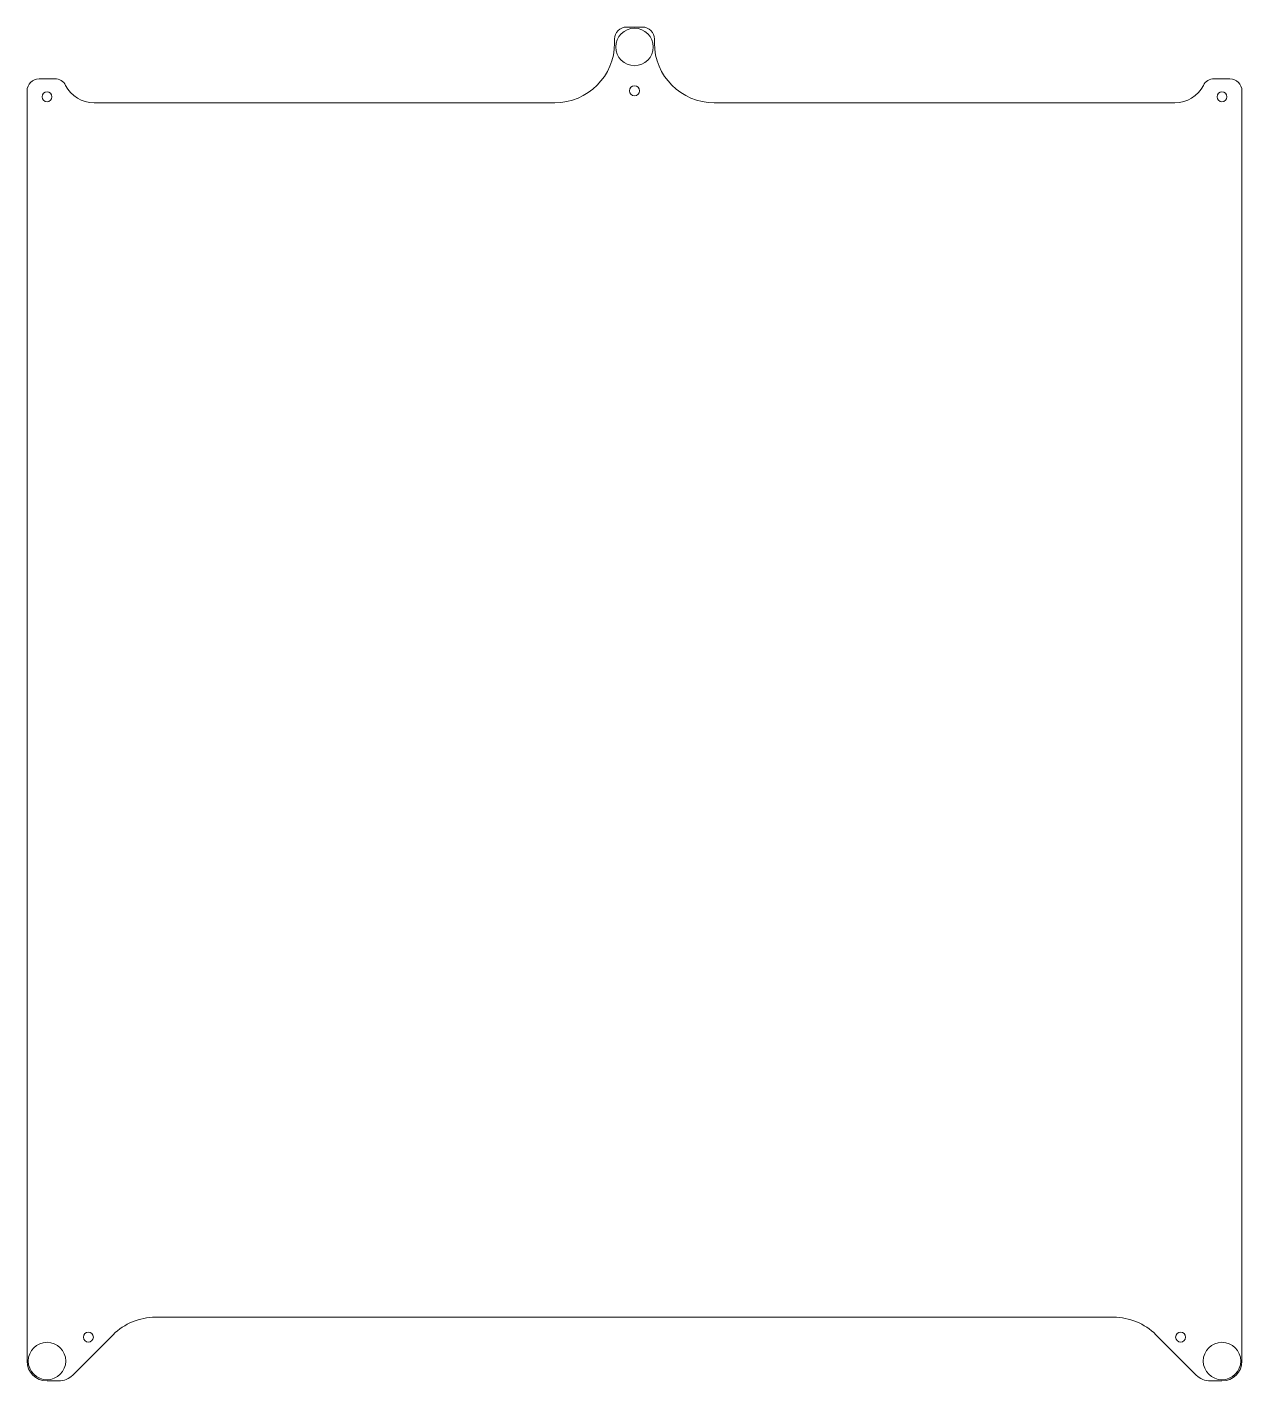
# Model space of a CAD drawing. Header units: millimetres. Extents: x -153 to 153, y -169 to 172.
import ezdxf

# ---------------------------------------------------------------- set-up
doc = ezdxf.new("R2010")
doc.units = ezdxf.units.MM

msp = doc.modelspace()

# ---------------------------------------------------------------- linework, layer by layer
at = {"color": 7, "linetype": 'Continuous', "lineweight": 15}
for p, q in [((-2, 171.5), (2, 171.5)), ((-5, 168.5), (-5, 167.5)), ((5, 168.5), (5, 167.5)), ((-145.5, 158.5), (-149.5, 158.5)), ((149.5, 158.5), (145.5, 158.5)), ((-152.5, 155.5), (-152.5, -163.5)), ((152.5, -163.5), (152.5, 155.5)), ((-135.7, 152.5), (-20, 152.5)), ((20, 152.5), (135.7, 152.5)), ((-120.29, -152.5), (120.29, -152.5)), ((-141.04, -167.04), (-130.89, -156.89)), ((130.89, -156.89), (141.04, -167.04)), ((-147.5, -168.5), (-144.57, -168.5)), ((144.57, -168.5), (147.5, -168.5))]:
    msp.add_line(p, q, dxfattribs=at)
for centre, radius in [((0, 166.5), 4.7), ((0, 155.5), 1.25), ((-147.5, 154), 1.25), ((147.5, 154), 1.25), ((-137.11, -157.5), 1.25), ((137.11, -157.5), 1.25), ((-147.5, -163.5), 4.7), ((147.5, -163.5), 4.7)]:
    msp.add_circle(centre, radius, dxfattribs=at)
for centre, radius, start, end in [((-2, 168.5), 3, 90, 180), ((2, 168.5), 3, 0, 90), ((-20, 167.5), 15, 270, 0), ((20, 167.5), 15, 180, 270), ((-149.5, 155.5), 3, 90, 180), ((-145.5, 155.5), 3, 27.0357, 90), ((-135.7, 160.5), 8, 207.0357, 270), ((135.7, 160.5), 8, 270, 332.9643), ((145.5, 155.5), 3, 90, 152.9643), ((149.5, 155.5), 3, 0, 90), ((-120.29, -167.5), 15, 90, 135), ((120.29, -167.5), 15, 45, 90), ((-147.5, -163.5), 5, 180, 270), ((147.5, -163.5), 5, 270, 0), ((-144.57, -163.5), 5, 270, 315), ((144.57, -163.5), 5, 225, 270)]:
    msp.add_arc(centre, radius, start, end, dxfattribs=at)

doc.saveas('drawing.dxf')
